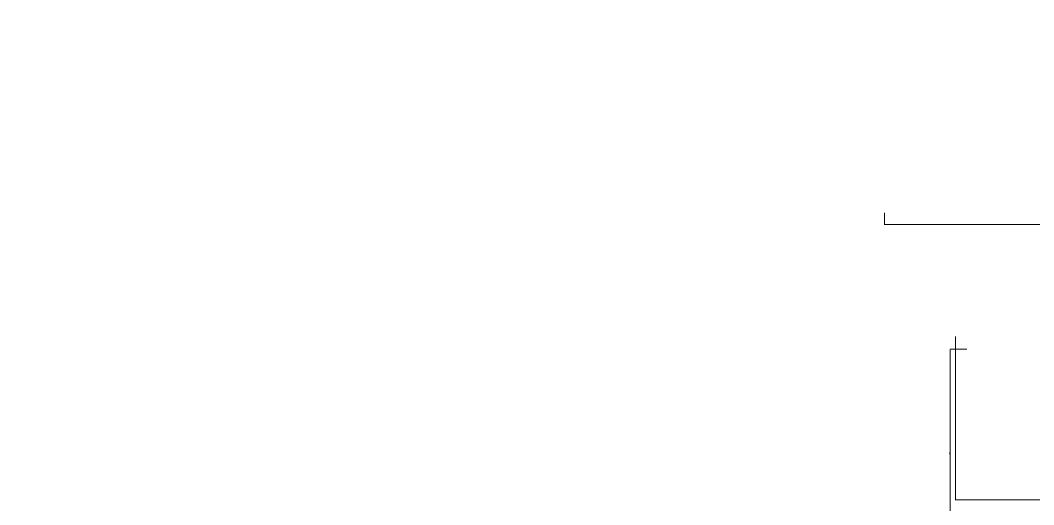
# Model space of a CAD drawing. Header units: millimetres. Extents: x 375520 to 471640, y 4301 to 90506.
# Drawn here: x 399173 to 411730, y 27782 to 33788 of the extents above; entities that cross this region are included whole.
import ezdxf

# ---------------------------------------------------------------- set-up
doc = ezdxf.new("R2010")
doc.units = ezdxf.units.MM
doc.linetypes.add('GP kota -2.67_PBS_arhitektura$0$HIDDEN', pattern=[9.524999999999999, 6.35, -3.175])
doc.layers.add('FAZA_I_ormari_ugradnja', color=6, linetype='Continuous')
doc.layers.add('GP kota -2.67_PBS_strojarstvo_drenazni_sustav$0$Kote', color=4, linetype='Continuous')
for name, color, linetype, lineweight in [('GP kota -2.67_PBS_arhitektura$0$PBS_AG_DOVODNI CJEVOVODI', 253, 'GP kota -2.67_PBS_arhitektura$0$HIDDEN', 15), ('GP kota -2.67_PBS_arhitektura$0$PBS_AG_referenca PBS drenaza', 150, 'Continuous', 13), ('GP kota -2.67_PBS_arhitektura$0$PBS_AG_referenca PBS USZMR', 252, 'Continuous', 25)]:
    doc.layers.add(name, color=color, linetype=linetype, lineweight=lineweight)
doc.styles.add('GP kota -2.67_PBS_strojarstvo_drenazni_sustav$0$Arial', font='arial.ttf')
doc.styles.add('GP kota -2.67_PBS_strojarstvo_drenazni_sustav$0$SIMPLEXCE', font='arial.ttf', dxfattribs={"width": 0.9, "height": 100})
doc.dimstyles.new('GP kota -2.67_PBS_strojarstvo_drenazni_sustav$0$STD', dxfattribs={"dimtxt": 100, "dimasz": 100, "dimexe": 40, "dimexo": 0, "dimgap": 30, "dimtad": 1, "dimdec": 0, "dimdsep": 46, "dimtxsty": 'GP kota -2.67_PBS_strojarstvo_drenazni_sustav$0$SIMPLEXCE', "dimcen": 100, "dimclrt": 256, "dimadec": 0, "dimazin": 0, "dimtfac": 1, "dimtdec": 0, "dimtmove": 0, "dimatfit": 3, "dimfxl": 1, "dimarcsym": 0})

# ---------------------------------------------------------------- blocks, each defined once
blk = doc.blocks.new('*D215')
at = {"layer": 'Defpoints', "color": 0, "transparency": 16777216}
for p in [(409880.4622239981, 31403.64934151386), (450265.9650946789, 31255.76796673733), (450265.9650946789, 29153.17861039503)]:
    blk.add_point(p, dxfattribs=at)
at = {"layer": 'GP kota -2.67_PBS_strojarstvo_drenazni_sustav$0$Kote', "color": 0, "lineweight": -2, "transparency": 16777216}
for p, q in [((409880.4622239981, 31400.64934151386), (409880.4622239981, 31251.76796673733)), ((409890.4622239981, 31255.76796673733), (450255.9650946789, 31255.76796673733)), ((450265.9650946789, 29156.17861039503), (450265.9650946789, 31259.76796673733))]:
    blk.add_line(p, q, dxfattribs=at)
at = {"layer": 'GP kota -2.67_PBS_strojarstvo_drenazni_sustav$0$Kote', "color": 0, "transparency": 16777216}
for points in [[(409890.4622239981, 31257.434633404), (409890.4622239981, 31254.10130007066), (409880.4622239981, 31255.76796673733)], [(450255.9650946789, 31257.434633404), (450255.9650946789, 31254.10130007066), (450265.9650946789, 31255.76796673733)]]:
    blk.add_solid(points, dxfattribs=at)
at = {"layer": 'GP kota -2.67_PBS_strojarstvo_drenazni_sustav$0$Kote', "transparency": 16777216, "insert": (430073.2136593385, 31263.87710725575), "char_height": 10, "attachment_point": 5, "rotation": 180, "style": 'GP kota -2.67_PBS_strojarstvo_drenazni_sustav$0$Arial'}
blk.add_mtext('40386', dxfattribs=at)
blk = doc.blocks.new('*D216')
at = {"layer": 'Defpoints', "color": 0, "transparency": 16777216}
for p in [(410760.4622239981, 29870.64934151388), (410760.4622239981, 27841.9869261111), (451815.9650946789, 27620.17861039508)]:
    blk.add_point(p, dxfattribs=at)
at = {"layer": 'GP kota -2.67_PBS_strojarstvo_drenazni_sustav$0$Kote', "color": 0, "lineweight": -2, "transparency": 16777216}
for p, q in [((410760.4622239981, 29867.64934151388), (410760.4622239981, 27837.9869261111)), ((451805.9650946789, 27841.9869261111), (410770.4622239981, 27841.9869261111)), ((451815.9650946789, 27623.17861039508), (451815.9650946789, 27845.9869261111))]:
    blk.add_line(p, q, dxfattribs=at)
at = {"layer": 'GP kota -2.67_PBS_strojarstvo_drenazni_sustav$0$Kote', "color": 0, "transparency": 16777216}
for points in [[(410770.4622239981, 27843.65359277777), (410770.4622239981, 27840.32025944443), (410760.4622239981, 27841.9869261111)], [(451805.9650946789, 27843.65359277777), (451805.9650946789, 27840.32025944443), (451815.9650946789, 27841.9869261111)]]:
    blk.add_solid(points, dxfattribs=at)
at = {"layer": 'GP kota -2.67_PBS_strojarstvo_drenazni_sustav$0$Kote', "transparency": 16777216, "insert": (431288.2136593385, 27850.09265598832), "char_height": 10, "attachment_point": 5, "rotation": 180, "style": 'GP kota -2.67_PBS_strojarstvo_drenazni_sustav$0$Arial'}
blk.add_mtext('41056', dxfattribs=at)
blk = doc.blocks.new('*D217')
at = {"layer": 'Defpoints', "color": 0, "transparency": 16777216}
for p in [(410905.4622239983, 29708.64934151387), (410695.462223993, 27128.17861039503), (451490.9650946792, 27128.17861039504)]:
    blk.add_point(p, dxfattribs=at)
at = {"layer": 'GP kota -2.67_PBS_strojarstvo_drenazni_sustav$0$Kote', "color": 0, "lineweight": -2, "transparency": 16777216}
for p, q in [((410902.4622239983, 29708.64934151387), (410691.462223993, 29708.64934151387)), ((410695.462223993, 29698.64934151387), (410695.462223993, 27138.17861039503)), ((451487.9650946792, 27128.17861039504), (410691.462223993, 27128.17861039503))]:
    blk.add_line(p, q, dxfattribs=at)
at = {"layer": 'GP kota -2.67_PBS_strojarstvo_drenazni_sustav$0$Kote', "color": 0, "transparency": 16777216}
for points in [[(410693.7955573263, 29698.64934151387), (410697.1288906597, 29698.64934151387), (410695.462223993, 29708.64934151387)], [(410693.7955573263, 27138.17861039503), (410697.1288906597, 27138.17861039503), (410695.462223993, 27128.17861039503)]]:
    blk.add_solid(points, dxfattribs=at)
at = {"layer": 'GP kota -2.67_PBS_strojarstvo_drenazni_sustav$0$Kote', "transparency": 16777216, "insert": (410687.3564941157, 28418.41397595433), "char_height": 10, "attachment_point": 5, "rotation": 270, "style": 'GP kota -2.67_PBS_strojarstvo_drenazni_sustav$0$Arial'}
blk.add_mtext('2580', dxfattribs=at)
blk = doc.blocks.new('GP kota -2.67_PBS_strojarstvo_drenazni_sustav')
at = {"layer": 'GP kota -2.67_PBS_strojarstvo_drenazni_sustav$0$Kote'}
for base, p1, p2, angle, picture, middle in [((450265.9650946789, 31255.76796673733), (409880.4622239981, 31403.64934151386), (450265.9650946789, 29153.17861039503), 180, '*D215', (430073.2136593385, 31263.87710725575)), ((410760.4622239981, 27841.9869261111), (451815.9650946789, 27620.17861039508), (410760.4622239981, 29870.64934151388), 180, '*D216', (431288.2136593385, 27850.09265598832)), ((410695.462223993, 27128.17861039503), (410905.4622239981, 29708.64934151386), (451490.9650946789, 27128.17861039503), 270, '*D217', (410687.3564941157, 28418.41397595433))]:
    dim = blk.add_linear_dim(base=base, p1=p1, p2=p2, angle=angle, dimstyle='GP kota -2.67_PBS_strojarstvo_drenazni_sustav$0$STD', override={"dimtxt": 10, "dimasz": 10, "dimexe": 4, "dimexo": 3, "dimgap": 3, "dimtxsty": 'GP kota -2.67_PBS_strojarstvo_drenazni_sustav$0$Arial'}, dxfattribs=at)
    dim.commit()
    dim.dimension.update_dxf_attribs({"geometry": picture, "text_midpoint": middle})
blk = doc.blocks.new('GP kota -2.67_PBS_arhitektura')
at = {"layer": 'GP kota -2.67_PBS_arhitektura$0$PBS_AG_referenca PBS drenaza', "ltscale": 10, "xscale": 0.1, "yscale": 0.1, "zscale": 0.1}
blk.add_blockref('GP kota -2.67_PBS_strojarstvo_drenazni_sustav', (0, 0), dxfattribs=at)

msp = doc.modelspace()

# ---------------------------------------------------------------- block references
at = {"layer": 'FAZA_I_ormari_ugradnja', "ltscale": 10, "xscale": 10, "yscale": 10, "zscale": 10}
msp.add_blockref('GP kota -2.67_PBS_arhitektura', (0, 0), dxfattribs=at)

doc.saveas('drawing.dxf')
